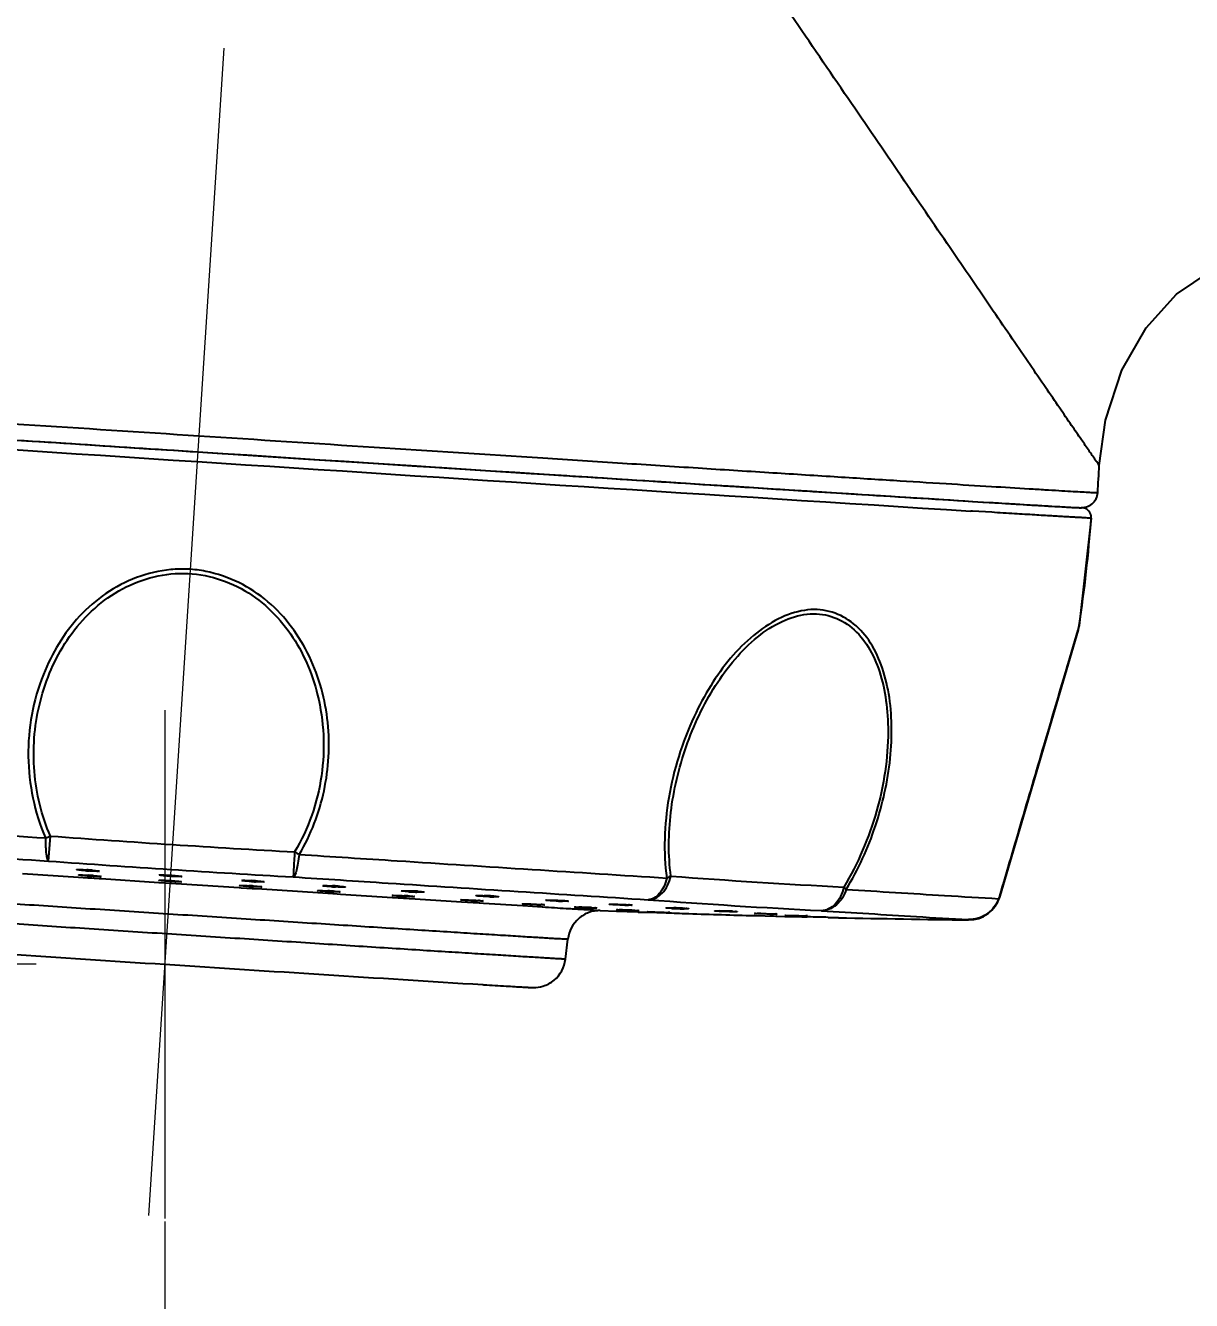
# Model space of a CAD drawing. Extents: x 0 to 1128, y 0 to 827.
# Drawn here: x 479.49 to 515.76, y 556.96 to 596.62 of the extents above; entities that cross this region are included whole.
import ezdxf

# ---------------------------------------------------------------- set-up
doc = ezdxf.new("R2010")
doc.units = 0
doc.header["$LTSCALE"] = 10
doc.header["$MEASUREMENT"] = 0
doc.header["$PDMODE"] = 3
doc.header["$PDSIZE"] = -10
doc.linetypes.add('DLK3015-CA1_시공도$0$CENTER2', pattern=[28.575, 19.05, -3.175, 3.175, -3.175])
doc.layers.get('0').update_dxf_attribs({"linetype": 'CONTINUOUS'})
doc.layers.get('DEFPOINTS').update_dxf_attribs({"linetype": 'CONTINUOUS'})
doc.layers.add('DLK3015-CA1_시공도$0$Cneter', color=1, linetype='DLK3015-CA1_시공도$0$CENTER2', lineweight=13)
doc.layers.add('DLK3015-CA1_시공도$0$DEF_LAYER_ASSEM_MEMBER', color=7, linetype='CONTINUOUS')
doc.styles.add('Daelim Dimension', font='')
doc.styles.add('DLK3015-CA1_시공도$0$Daelim Dimension', font='H2GTRE.TTF')
doc.styles.get('Daelim Dimension').set_extended_font_data('나눔고딕')
doc.dimstyles.new('DLK3015-CA1_시공도$0$DEFAULT', dxfattribs={"dimscale": 2, "dimtxt": 2, "dimasz": 2, "dimexe": 0, "dimexo": 2, "dimgap": 1, "dimtad": 1, "dimdec": 1, "dimzin": 9, "dimdsep": 46, "dimtxsty": 'DLK3015-CA1_시공도$0$Daelim Dimension', "dimcen": 0.5, "dimclrd": 252, "dimclre": 252, "dimclrt": 3, "dimadec": 1, "dimazin": 0, "dimtfac": 1, "dimtdec": 1, "dimtix": 1, "dimtmove": 0, "dimatfit": 3, "dimfxl": 1, "dimtolj": 1, "dimtzin": 1, "dimlwd": 9, "dimlwe": 9, "dimarcsym": 0})

# ---------------------------------------------------------------- blocks, each defined once
blk = doc.blocks.new('*D5')
at = {"color": 5, "lineweight": 9, "ltscale": 0.5, "transparency": 16777216}
for p, q in [((483.822, 559.413), (483.822, 435.931)), ((487.822, 435.931), (716.293, 435.931)), ((720.293, 435.129), (720.293, 435.931))]:
    blk.add_line(p, q, dxfattribs=at)
at = {"color": 5, "ltscale": 0.5, "transparency": 16777216}
for points in [[(487.822, 436.598), (487.822, 435.264), (483.822, 435.931)], [(716.293, 436.598), (716.293, 435.264), (720.293, 435.931)]]:
    blk.add_solid(points, dxfattribs=at)
at = {"layer": 'DEFPOINTS', "color": 0, "ltscale": 0.5, "transparency": 16777216}
for p in [(483.822, 563.413), (720.293, 435.931), (720.293, 431.129)]:
    blk.add_point(p, dxfattribs=at)
at = {"color": 7, "ltscale": 0.5, "transparency": 16777216, "insert": (602.058, 443.044), "char_height": 10, "attachment_point": 5, "style": 'Daelim Dimension'}
blk.add_mtext('\\A1;236', dxfattribs=at)
blk = doc.blocks.new('*D4')
at = {"color": 5, "lineweight": 9, "ltscale": 0.5, "transparency": 16777216}
for p, q in [((479.822, 567.413), (422.655, 567.413)), ((422.655, 563.413), (422.655, 342.467)), ((689.62, 338.467), (422.655, 338.467))]:
    blk.add_line(p, q, dxfattribs=at)
at = {"color": 5, "ltscale": 0.5, "transparency": 16777216}
for points in [[(421.989, 563.413), (423.322, 563.413), (422.655, 567.413)], [(421.989, 342.467), (423.322, 342.467), (422.655, 338.467)]]:
    blk.add_solid(points, dxfattribs=at)
at = {"layer": 'DEFPOINTS', "color": 0, "ltscale": 0.5, "transparency": 16777216}
for p in [(483.822, 567.413), (422.655, 338.467), (693.62, 338.467)]:
    blk.add_point(p, dxfattribs=at)
at = {"color": 7, "ltscale": 0.5, "transparency": 16777216, "insert": (415.542, 452.94), "char_height": 10, "attachment_point": 5, "rotation": 90, "style": 'Daelim Dimension'}
blk.add_mtext('\\A1;229', dxfattribs=at)
blk = doc.blocks.new('*D0')
at = {"color": 5, "lineweight": 9, "ltscale": 0.5, "transparency": 16777216}
for p, q in [((483.059, 555.606), (475.338, 436.205)), ((483.822, 555.505), (483.822, 435.931))]:
    blk.add_line(p, q, dxfattribs=at)
blk.add_arc((483.822, 567.413), 131.482, 268.04314, 268.25686, dxfattribs=at)
at = {"color": 5, "ltscale": 0.5, "transparency": 16777216}
for points in [[(479.3, 435.342), (479.366, 436.673), (475.338, 436.205)], [(479.833, 436.658), (479.813, 435.325), (483.822, 435.931)]]:
    blk.add_solid(points, dxfattribs=at)
at = {"layer": 'DEFPOINTS', "color": 0, "ltscale": 0.5, "transparency": 16777216}
for p in [(485.665, 595.911), (483.822, 575.321), (483.317, 559.598), (483.822, 559.505), (480.992, 435.961)]:
    blk.add_point(p, dxfattribs=at)
at = {"color": 7, "ltscale": 0.5, "transparency": 16777216, "insert": (463.438, 444.739), "char_height": 10, "attachment_point": 5, "rotation": 350.5654, "style": 'Daelim Dimension'}
blk.add_mtext('\\A1;3.7°', dxfattribs=at)

msp = doc.modelspace()

# ---------------------------------------------------------------- linework, layer by layer
at = {"layer": 'DLK3015-CA1_시공도$0$Cneter', "ltscale": 0.5}
for p, q in [((483.317, 559.598), (485.665, 595.911)), ((483.822, 575.321), (483.822, 559.505))]:
    msp.add_line(p, q, dxfattribs=at)
at = {"layer": 'DLK3015-CA1_시공도$0$DEF_LAYER_ASSEM_MEMBER', "color": 9, "linetype": 'Continuous'}
for p, q in [((484.849, 583.353), (488.286, 583.13)), ((488.286, 583.13), (491.65, 582.913)), ((491.65, 582.913), (492.65, 582.848)), ((492.65, 582.848), (492.839, 582.836)), ((492.839, 582.836), (495.213, 582.684)), ((495.213, 582.684), (495.235, 582.682)), ((508.94, 581.813), (509.264, 581.793)), ((508.943, 581.509), (508.891, 581.512)), ((509.541, 581.472), (508.943, 581.509)), ((509.264, 581.793), (509.584, 581.773)), ((480.201, 570.625), (480.259, 571.401)), ((481.129, 570.115), (479.393, 570.229)), ((481.426, 570.096), (481.129, 570.115)), ((481.463, 570.093), (481.426, 570.096)), ((481.78, 570.073), (481.463, 570.093)), ((481.547, 570.171), (481.545, 570.151)), ((481.834, 570.069), (481.78, 570.073)), ((483.634, 569.952), (481.834, 570.069)), ((483.985, 569.929), (483.634, 569.952)), ((484.333, 569.907), (483.985, 569.929)), ((483.989, 570.014), (483.988, 569.993)), ((486.133, 569.79), (484.333, 569.907)), ((486.19, 569.786), (486.133, 569.79)), ((486.541, 569.764), (486.19, 569.786)), ((486.432, 569.853), (486.431, 569.834)), ((486.577, 569.761), (486.541, 569.764)), ((486.839, 569.745), (486.577, 569.761)), ((488.575, 569.633), (486.839, 569.745)), ((489.041, 569.603), (488.575, 569.633)), ((488.814, 569.7), (488.814, 569.68)), ((489.076, 569.6), (489.041, 569.603)), ((489.285, 569.587), (489.076, 569.6)), ((490.903, 569.483), (489.285, 569.587)), ((491.079, 569.552), (491.079, 569.535)), ((509.779, 569.521), (509.759, 569.454)), ((509.782, 569.533), (509.779, 569.521)), ((491.417, 569.451), (490.903, 569.483)), ((491.448, 569.449), (491.417, 569.451)), ((491.606, 569.438), (491.448, 569.449)), ((493.052, 569.347), (491.606, 569.438)), ((493.594, 569.312), (493.052, 569.347)), ((493.62, 569.311), (493.594, 569.312)), ((493.729, 569.304), (493.62, 569.311)), ((494.951, 569.227), (493.729, 569.304)), ((495.557, 569.189), (494.951, 569.227)), ((495.033, 569.299), (495.033, 569.283)), ((495.583, 569.187), (495.557, 569.189)), ((495.664, 569.182), (495.583, 569.187)), ((496.625, 569.194), (496.626, 569.183)), ((497.25, 569.087), (497.232, 569.088)), ((508.817, 568.793), (508.82, 568.802))]:
    msp.add_line(p, q, dxfattribs=at)
at = {"layer": 'DLK3015-CA1_시공도$0$DEF_LAYER_ASSEM_MEMBER', "color": 7, "linetype": 'Continuous'}
for p, q in [((509.112, 581.802), (509.64, 581.77)), ((512.637, 581.292), (512.264, 577.951)), ((512.264, 577.951), (512.264, 577.95)), ((509.796, 569.533), (512.234, 577.818)), ((512.234, 577.818), (509.797, 569.532)), ((481.478, 570.343), (481.476, 570.316)), ((483.998, 570.18), (483.996, 570.152)), ((486.517, 570.015), (486.516, 569.988)), ((488.997, 569.855), (488.997, 569.828)), ((491.399, 569.698), (491.399, 569.673)), ((493.684, 569.548), (493.684, 569.527)), ((509.792, 569.52), (509.79, 569.51)), ((509.792, 569.52), (509.796, 569.533)), ((509.792, 569.515), (509.797, 569.532)), ((495.816, 569.411), (495.817, 569.391)), ((497.763, 569.284), (497.764, 569.267)), ((499.493, 569.172), (499.493, 569.158)), ((509.79, 569.51), (509.792, 569.515)), ((497.363, 569.082), (497.868, 569.063)), ((497.868, 569.063), (498.53, 569.04)), ((498.53, 569.04), (498.545, 569.039)), ((498.545, 569.039), (498.568, 569.039)), ((498.546, 569.084), (498.57, 569.082)), ((498.568, 569.039), (498.822, 569.03)), ((498.822, 569.03), (499.417, 569.01)), ((498.847, 569.046), (498.83, 569.047)), ((498.867, 569.048), (498.948, 569.046)), ((499.421, 569.013), (499.417, 569.013)), ((499.513, 569.026), (499.522, 569.025)), ((499.522, 569.025), (499.53, 569.024)), ((500.112, 568.991), (500.116, 568.991)), ((500.116, 568.991), (500.116, 568.991)), ((500.978, 569.075), (500.979, 569.065)), ((502.162, 568.928), (502.829, 568.91)), ((502.829, 568.91), (502.843, 568.91)), ((502.843, 568.91), (502.862, 568.909)), ((502.844, 568.977), (502.864, 568.974)), ((502.862, 568.909), (503.11, 568.903)), ((503.11, 568.903), (503.634, 568.89)), ((503.128, 568.933), (503.111, 568.935)), ((503.634, 568.89), (503.751, 568.887)), ((503.757, 568.896), (503.751, 568.897)), ((503.751, 568.887), (503.803, 568.886)), ((503.789, 568.895), (503.757, 568.896)), ((503.794, 568.919), (503.803, 568.918)), ((503.803, 568.918), (503.811, 568.917)), ((504.445, 568.881), (504.45, 568.881)), ((504.45, 568.881), (504.451, 568.881)), ((504.45, 568.872), (504.774, 568.864)), ((504.774, 568.864), (504.775, 568.864)), ((504.775, 568.864), (504.775, 568.864)), ((496.283, 567.573), (496.357, 568.199)), ((493.71, 566.781), (493.745, 566.779))]:
    msp.add_line(p, q, dxfattribs=at)
for points in [[(512.887, 582.931), (513.079, 584.334), (513.591, 585.894), (514.343, 587.208), (515.29, 588.255), (516.366, 588.987), (517.476, 589.376), (518.608, 589.447), (519.798, 589.18), (521.071, 588.717), (522.454, 588.214)], [(512.234, 577.818), (512.246, 577.862), (512.257, 577.91), (512.264, 577.95)]]:
    msp.add_lwpolyline(points, dxfattribs=at)
for centre, radius, start, end in [((1077.465, 9754.358), 9190.132, 266.1504638, 266.3027807), ((1189.968, 11424.857), 10864.409, 266.2787933, 266.4070086), ((388.07, 589.683), 125, 356.51527, 356.90353), ((512.337, 581.314), 0.3, 355.8862, 41.0813), ((482.018, 578.671), 8.373, 265.3535, 265.9328), ((480.832, 561.781), 8.587, 86.0274, 86.2713), ((482.035, 578.894), 8.597, 265.9245, 266.2695), ((480.863, 562.203), 8.163, 85.1291, 86.0408), ((482.265, 581.198), 11.07, 265.5653, 266.2716), ((480.715, 559.118), 11.086, 86.08, 86.2685), ((480.737, 559.417), 10.787, 85.3944, 86.0889), ((484.702, 580.996), 11.027, 266.2861, 266.4787), ((483.27, 558.942), 11.096, 86.0952, 86.2849), ((484.547, 578.645), 8.511, 266.2872, 266.5372), ((483.443, 561.635), 8.563, 86.039, 86.2847), ((487.074, 578.609), 8.638, 266.3004, 266.8868), ((486.048, 561.395), 8.634, 86.3, 86.8876), ((487.052, 578.213), 8.242, 266.884, 267.132), ((486.073, 561.78), 8.248, 86.0467, 86.2972), ((485.819, 558.674), 11.198, 86.3017, 86.8653), ((487.153, 581.005), 11.194, 266.3019, 266.8646), ((485.861, 559.329), 10.542, 86.1056, 86.3005), ((487.12, 580.399), 10.587, 266.8634, 266.977), ((489.537, 580.94), 11.283, 266.3251, 266.9851), ((488.307, 558.407), 11.304, 86.3248, 87.025), ((489.523, 580.625), 10.967, 266.9722, 267.4329), ((489.556, 578.507), 8.696, 266.3167, 267.1805), ((488.419, 560.174), 9.534, 86.1118, 86.3175), ((489.456, 579.129), 9.47, 267.4358, 267.6356), ((488.614, 561.169), 8.694, 86.3158, 87.2292), ((488.676, 562.156), 7.705, 86.0506, 86.3107), ((491.8, 580.893), 11.381, 266.3661, 266.9994), ((491.842, 581.649), 12.138, 266.989, 267.6077), ((490.669, 558.069), 11.491, 86.3684, 87.0364), ((490.877, 561.405), 8.149, 86.1132, 86.3365), ((491.948, 578.245), 8.59, 266.3378, 267.1986), ((491.106, 561.071), 8.631, 86.3383, 87.2452), ((491.949, 578.169), 8.514, 267.1619, 268.0303), ((491.212, 562.747), 6.952, 86.0505, 86.3252), ((493.453, 560.511), 9.041, 86.3877, 88.0983), ((493.637, 563.51), 6.036, 86.0457, 86.3414), ((493.908, 580.861), 11.483, 267.5592, 268.1856), ((493.167, 562.893), 6.517, 86.1086, 86.3591), ((494.217, 577.311), 7.802, 267.971, 268.5875), ((494.17, 575.462), 5.952, 268.5983, 268.8798), ((495.046, 569.966), 0.683, 260.3214, 268.9483), ((495.726, 578.733), 9.473, 268.03, 268.7168), ((495.227, 564.486), 4.796, 86.0954, 86.3885), ((496.387, 578.193), 8.82, 267.9237, 268.7396), ((495.911, 564.389), 5.013, 86.0349, 86.3604), ((496.258, 552.032), 17.163, 87.22, 88.5295), ((497.582, 586.861), 17.704, 267.2135, 268.4347), ((496.996, 566.025), 3.15, 86.0672, 86.4306), ((498.302, 575.888), 6.638, 268.5508, 269.4985), ((497.995, 565.326), 3.947, 86.0156, 86.3838), ((500.189, 582.354), 13.215, 267.4221, 268.5384), ((499.354, 556.416), 12.754, 87.4313, 88.6401), ((500.102, 578.688), 9.548, 268.4985, 269.2149), ((499.852, 566.256), 2.902, 85.9832, 86.4147), ((508.831, 569.793), 1, 269.2339, 343.6048), ((497.35, 568.082), 1, 130.579, 173.2879), ((497.736, 558.163), 10.946, 88.3297, 88.881), ((497.436, 546.947), 22.166, 87.3913, 88.4012), ((498.764, 582.479), 13.401, 268.2743, 268.7401), ((498.522, 570.163), 1.082, 267.1991, 272.4958), ((498.426, 567.356), 1.732, 86.0076, 86.5009), ((515.275, 1051.759), 483.009, 268.20144, 268.44429), ((500.843, 554.192), 14.882, 87.5695, 89.0804), ((501.45, 567.117), 1.943, 85.9285, 86.4592), ((502.17, 559.26), 9.735, 88.8873, 89.5246), ((502.884, 580.627), 11.655, 268.8238, 269.37), ((502.762, 567.852), 1.128, 85.8287, 86.5322), ((515.275, 1051.76), 483.011, 268.75426, 269.23394), ((696.661, 3872.339), 3311.772, 266.144014, 266.315219), ((495.29, 567.69), 1, 309.782, 353.2878), ((784.89, 5197.327), 4639.692, 266.279492, 266.401841)]:
    msp.add_arc(centre, radius, start, end, dxfattribs=at)
at = {"layer": 'DLK3015-CA1_시공도$0$DEF_LAYER_ASSEM_MEMBER', "color": 9, "linetype": 'Continuous'}
for centre, radius, start, end in [((1116.954, 10358.486), 9795.852, 266.1589355, 266.3001462), ((1125.716, 10414.595), 9852.411, 266.2703544, 266.4105649), ((469.881, 584.372), 42.866, 351.3846, 355.8803), ((478.452, 575.848), 4.8, 290.1992, 292.1114), ((514.897, 1046.117), 475.978, 265.82682, 266.74343), ((490.22, 575.076), 4.792, 240.4613, 242.3771), ((514.91, 1046.321), 476.96, 265.82681, 266.28512), ((514.91, 1046.32), 476.959, 266.28512, 266.74343), ((517.275, 807.54), 238.045, 265.73275, 267.02938), ((508.833, 569.802), 1, 269.2369, 343.6006), ((516.631, 807.732), 238.972, 265.73393, 267.0282), ((509.582, 569.586), 0.221, 323.3154, 329.8129), ((498.228, 587.429), 18.368, 266.9469, 267.0638)]:
    msp.add_arc(centre, radius, start, end, dxfattribs=at)
for points, start_tangent, end_tangent in [([(512.887, 582.932), (512.878, 582.943), (512.852, 582.98), (512.808, 583.043), (512.747, 583.13), (512.669, 583.243), (512.574, 583.381), (512.333, 583.73), (512.027, 584.176), (511.657, 584.716), (511.225, 585.346), (510.735, 586.061), (510.19, 586.858), (509.591, 587.733), (508.248, 589.698), (506.732, 591.916), (505.075, 594.342), (503.307, 596.932), (501.459, 599.64), (499.567, 602.412), (497.667, 605.198), (493.922, 610.691), (490.224, 616.116)], (-0.354593, -0.935021), (-0.563144, 0.826359)), ([(456.958, 585.713), (456.967, 585.712), (456.992, 585.709), (457.034, 585.705), (457.092, 585.7), (457.168, 585.694), (457.26, 585.687), (457.494, 585.669), (457.794, 585.648), (458.16, 585.622), (458.589, 585.591), (459.083, 585.557), (460.254, 585.477), (461.662, 585.382), (463.294, 585.272), (465.134, 585.149), (467.164, 585.014), (469.365, 584.869), (471.716, 584.714), (474.193, 584.551), (479.432, 584.208), (484.882, 583.853)], (-0.067458, -0.997722), (0.997899, -0.064791)), ([(474.49, 584.029), (476.994, 583.865), (484.849, 583.353)], (0.997854, -0.065472), (0.997899, -0.064791)), ([(484.882, 583.853), (490.332, 583.5), (495.574, 583.163), (498.053, 583.004), (500.406, 582.853), (502.609, 582.713), (504.642, 582.584), (506.485, 582.468), (508.12, 582.365), (509.531, 582.278), (510.705, 582.206), (511.199, 582.176), (511.63, 582.15), (511.997, 582.128), (512.298, 582.111), (512.534, 582.098), (512.626, 582.093), (512.702, 582.089), (512.762, 582.087), (512.804, 582.085), (512.83, 582.084), (512.839, 582.085)], (0.997899, -0.064791), (0.34202, 0.939693)), ([(495.235, 582.682), (496.693, 582.589), (500.809, 582.325)], (0.997943, -0.06411), (0.997975, -0.0636)), ([(500.809, 582.325), (501.587, 582.276), (503.792, 582.136)], (0.997975, -0.0636), (0.998001, -0.063203)), ([(503.792, 582.136), (505.268, 582.043), (508.94, 581.813)], (0.998001, -0.063203), (0.998091, -0.061757)), ([(512.637, 581.292), (512.633, 581.292), (512.624, 581.292), (512.608, 581.292), (512.587, 581.293), (512.559, 581.294), (512.525, 581.295), (512.438, 581.3), (512.327, 581.306), (512.192, 581.313), (512.033, 581.322), (511.85, 581.332), (511.411, 581.358), (510.879, 581.39), (510.255, 581.428), (509.541, 581.472)], (-0.34202, -0.939693), (-0.998104, 0.061551)), ([(509.584, 581.773), (510.689, 581.706), (511.52, 581.656), (512.07, 581.625), (512.333, 581.613)], (0.998116, -0.061355), (0.999699, -0.024538)), ([(480.259, 571.401), (479.762, 573.412), (479.916, 575.474), (480.713, 577.387), (481.356, 578.21), (482.159, 578.886), (483.104, 579.355), (484.143, 579.566), (485.2, 579.477), (486.189, 579.098), (487.045, 578.482), (487.731, 577.688), (488.571, 575.789)], (-0.394666, 0.918824), (0.23945, -0.970909)), ([(487.998, 570.83), (488.468, 571.79), (488.772, 572.812), (488.888, 574.933), (488.317, 576.983), (487.763, 577.901), (487.028, 578.69), (486.12, 579.284), (485.09, 579.636), (484.548, 579.703), (484.002, 579.69), (482.942, 579.444), (481.983, 578.942), (481.167, 578.238), (480.519, 577.384), (480.041, 576.428)], (0.518871, 0.854853), (-0.370322, -0.928904)), ([(499.562, 570.155), (499.561, 572.134), (500.038, 574.176), (500.951, 576.082), (501.559, 576.908), (502.256, 577.592), (503.019, 578.074), (503.803, 578.303), (504.185, 578.307), (504.548, 578.235), (505.192, 577.88), (505.698, 577.287), (506.051, 576.516), (506.253, 575.623), (506.318, 574.655)], (-0.132918, 0.991127), (-0.000074, -1)), ([(505.016, 569.743), (505.524, 570.701), (505.924, 571.717), (506.383, 573.816), (506.428, 574.848), (506.338, 575.831), (506.103, 576.728), (505.715, 577.494), (505.169, 578.062), (504.49, 578.39), (504.112, 578.446), (503.717, 578.423), (502.911, 578.159), (502.131, 577.644), (501.419, 576.932), (500.8, 576.076), (500.287, 575.121)], (0.522036, 0.852923), (-0.422741, -0.906251)), ([(512.264, 577.95), (512.255, 577.923), (512.229, 577.833)], (0.131115, 0.991367), (-0.282392, -0.959299)), ([(512.229, 577.833), (511.845, 576.537), (511.207, 574.379), (510.483, 571.922), (509.782, 569.533)], (-0.282392, -0.959299), (-0.282751, -0.959193)), ([(480.041, 576.428), (479.68, 575.177), (479.572, 573.881), (479.715, 572.586), (480.11, 571.342)], (-0.370322, -0.928904), (0.40816, -0.91291)), ([(488.571, 575.789), (488.691, 573.28), (487.857, 570.907)], (0.23945, -0.970909), (-0.510015, -0.860166)), ([(500.287, 575.121), (499.804, 573.878), (499.497, 572.594), (499.371, 571.318), (499.434, 570.096)], (-0.422741, -0.906251), (0.147438, -0.989071)), ([(506.318, 574.655), (505.959, 572.177), (504.938, 569.815)], (-0.000074, -1), (-0.516841, -0.856082)), ([(468.679, 572.093), (471.301, 571.92), (480.11, 571.342)], (0.997819, -0.066015), (0.997882, -0.065048)), ([(469.168, 571.349), (471.699, 571.182), (480.201, 570.625)], (0.997818, -0.066019), (0.997882, -0.065048)), ([(480.11, 571.343), (480.112, 571.066), (480.129, 570.842), (480.16, 570.69), (480.179, 570.646), (480.201, 570.625)], (-0.019247, -0.999815), (0.926812, -0.375526)), ([(487.857, 570.907), (487.827, 570.364), (487.819, 570.199), (487.815, 570.131)], (-0.056286, -0.998415), (-0.01066, -0.999943)), ([(487.998, 570.83), (487.96, 570.557), (487.915, 570.336), (487.865, 570.189), (487.84, 570.149), (487.815, 570.131)], (-0.109912, -0.993941), (-0.967106, -0.254374)), ([(487.998, 570.83), (491.05, 570.633), (499.434, 570.096)], (0.997915, -0.064535), (0.997977, -0.063568)), ([(487.815, 570.131), (490.762, 569.94), (498.854, 569.422)], (0.997915, -0.064535), (0.997978, -0.063565)), ([(498.854, 569.422), (499.082, 569.475), (499.29, 569.627), (499.456, 569.862), (499.562, 570.155)], (0.999981, 0.006086), (0.226394, 0.974036)), ([(499.435, 570.096), (499.339, 569.826), (499.202, 569.611), (499.035, 569.472), (498.854, 569.422)], (-0.237877, -0.971295), (-0.999783, -0.02083)), ([(499.562, 570.155), (499.532, 570.14), (499.435, 570.096)], (-0.882875, -0.469609), (-0.925269, -0.379311)), ([(471.506, 569.813), (471.51, 569.812), (471.521, 569.811), (471.54, 569.809), (471.566, 569.807), (471.599, 569.804), (471.64, 569.801), (471.744, 569.793), (471.878, 569.784), (472.041, 569.772), (472.232, 569.759), (472.451, 569.743), (472.698, 569.726), (472.972, 569.708), (473.598, 569.665), (474.324, 569.617), (475.143, 569.562), (476.045, 569.502), (477.024, 569.437), (478.07, 569.368), (479.171, 569.296), (481.501, 569.143), (483.924, 568.986)], (-0.01287, -0.999917), (0.997899, -0.064791)), ([(504.938, 569.815), (504.836, 569.522), (504.673, 569.287), (504.468, 569.134), (504.242, 569.081)], (-0.215078, -0.976597), (-0.99998, -0.006392)), ([(505.016, 569.743), (504.71, 569.263), (504.486, 569.127), (504.242, 569.081)], (-0.297214, -0.954811), (-0.999999, 0.001476)), ([(505.016, 569.743), (504.999, 569.76), (504.938, 569.815)], (-0.707486, 0.706728), (-0.75308, 0.657929)), ([(505.016, 569.743), (508.078, 569.553), (509.759, 569.454)], (0.998044, -0.062515), (0.998543, -0.053958)), ([(509.792, 569.52), (509.773, 569.475)], (-0.282482, -0.959273), (-0.502186, -0.86476)), ([(483.883, 568.357), (481.466, 568.514), (479.143, 568.667), (478.044, 568.739), (477.002, 568.807), (476.026, 568.872), (475.125, 568.932), (474.309, 568.986), (473.585, 569.035), (472.96, 569.077), (472.687, 569.096), (472.441, 569.113), (472.222, 569.128), (472.031, 569.141), (471.869, 569.153), (471.736, 569.163), (471.632, 569.17), (471.591, 569.174), (471.558, 569.176), (471.532, 569.178), (471.513, 569.18), (471.502, 569.181), (471.498, 569.182)], (-0.997899, 0.064791), (0.01287, 0.999917)), ([(496.598, 569.125), (496.397, 569.137), (495.664, 569.182)], (-0.99819, 0.060136), (-0.998087, 0.06182)), ([(497.232, 569.088), (497.119, 569.095), (496.598, 569.125)], (-0.998547, 0.05388), (-0.99819, 0.060136)), ([(509.759, 569.454), (509.391, 568.978), (508.82, 568.802)], (-0.345413, -0.938451), (-0.999923, 0.012403)), ([(483.924, 568.986), (486.349, 568.829), (488.681, 568.678), (489.784, 568.608), (490.83, 568.541), (491.81, 568.478), (492.714, 568.421), (493.533, 568.369), (494.26, 568.324), (494.888, 568.285), (495.162, 568.268), (495.41, 568.253), (495.629, 568.239), (495.821, 568.228), (495.984, 568.218), (496.118, 568.211), (496.222, 568.205), (496.263, 568.203), (496.297, 568.201), (496.323, 568.2), (496.342, 568.199), (496.353, 568.199), (496.357, 568.199)], (0.997899, -0.064791), (0.1172, 0.993108)), ([(497.363, 569.082), (497.349, 569.082), (497.288, 569.085)], (-0.999313, 0.03707), (-0.998691, 0.051142)), ([(504.242, 569.081), (507.197, 568.898), (508.82, 568.802)], (0.998044, -0.062515), (0.998545, -0.053933)), ([(496.283, 567.573), (496.279, 567.573), (496.268, 567.573), (496.249, 567.574), (496.223, 567.575), (496.19, 567.576), (496.149, 567.579), (496.044, 567.584), (495.911, 567.592), (495.749, 567.602), (495.558, 567.613), (495.338, 567.626), (495.092, 567.641), (494.818, 567.658), (494.192, 567.697), (493.467, 567.743), (492.65, 567.794), (491.748, 567.851), (490.771, 567.913), (489.727, 567.98), (488.627, 568.051), (486.302, 568.201), (483.883, 568.357)], (-0.1172, -0.993108), (-0.997899, 0.064791))]:
    msp.add_spline(points, degree=3, dxfattribs=dict(at, start_tangent=start_tangent, end_tangent=end_tangent))
at = {"layer": 'DLK3015-CA1_시공도$0$DEF_LAYER_ASSEM_MEMBER', "color": 7, "linetype": 'Continuous'}
for points, start_tangent, end_tangent in [([(512.67, 581.74), (512.839, 582.085)], (0.750109, 0.661314), (0.060782, 0.998151)), ([(509.64, 581.77), (511.404, 581.663), (512.25, 581.617)], (0.998121, -0.061281), (0.999154, -0.041126)), ([(512.25, 581.617), (512.287, 581.616), (512.67, 581.74)], (0.999154, -0.041126), (0.750109, 0.661314)), ([(512.564, 581.511), (512.414, 581.604), (512.35, 581.615)], (-0.657155, 0.753755), (-0.994104, 0.108427)), ([(481.084, 570.357), (481.089, 570.359), (481.106, 570.361), (481.133, 570.361), (481.171, 570.36), (481.217, 570.359), (481.27, 570.357), (481.39, 570.35)], (-0.101901, 0.994795), (0.997886, -0.064983)), ([(481.34, 570.326), (481.237, 570.335), (481.155, 570.344), (481.125, 570.348), (481.102, 570.351), (481.088, 570.355), (481.084, 570.357)], (-0.996704, 0.081124), (-0.101901, 0.994795)), ([(481.782, 570.308), (481.776, 570.306), (481.758, 570.305), (481.731, 570.304), (481.693, 570.305), (481.648, 570.306), (481.595, 570.309), (481.476, 570.316)], (-0.247883, -0.96879), (-0.997887, 0.064969)), ([(481.556, 570.337), (481.648, 570.329), (481.721, 570.321), (481.748, 570.317), (481.767, 570.313), (481.778, 570.31), (481.782, 570.308)], (0.996367, -0.085163), (-0.247883, -0.96879)), ([(481.142, 570.19), (481.147, 570.192), (481.163, 570.193), (481.189, 570.193), (481.225, 570.192), (481.269, 570.19), (481.32, 570.188), (481.437, 570.181)], (-0.10568, 0.9944), (0.997882, -0.065051)), ([(481.409, 570.161), (481.302, 570.17), (481.256, 570.174), (481.217, 570.179), (481.185, 570.182), (481.161, 570.186), (481.147, 570.188), (481.142, 570.19)], (-0.997003, 0.077369), (-0.10568, 0.9944)), ([(481.84, 570.142), (481.834, 570.14), (481.818, 570.139), (481.791, 570.139), (481.755, 570.14), (481.711, 570.142), (481.66, 570.145), (481.545, 570.152)], (-0.249666, -0.968332), (-0.997883, 0.065041)), ([(481.604, 570.168), (481.7, 570.16), (481.741, 570.156), (481.776, 570.152), (481.803, 570.149), (481.824, 570.146), (481.836, 570.143), (481.84, 570.142)], (0.996758, -0.080454), (-0.249666, -0.968332)), ([(483.639, 570.026), (483.646, 570.028), (483.665, 570.029), (483.698, 570.029), (483.741, 570.027), (483.794, 570.025), (483.855, 570.022), (483.989, 570.015)], (-0.104218, 0.994554), (0.9979, -0.064781)), ([(483.988, 569.993), (483.855, 570.002), (483.794, 570.007), (483.742, 570.012), (483.698, 570.016), (483.666, 570.02), (483.646, 570.024), (483.639, 570.026)], (-0.997898, 0.064807), (-0.104218, 0.994554)), ([(483.647, 570.189), (483.654, 570.191), (483.674, 570.192), (483.706, 570.193), (483.749, 570.192), (483.802, 570.19), (483.863, 570.188), (483.997, 570.18)], (-0.106764, 0.994284), (0.997901, -0.064765)), ([(483.996, 570.152), (483.863, 570.161), (483.803, 570.167), (483.75, 570.172), (483.707, 570.177), (483.674, 570.181), (483.654, 570.185), (483.647, 570.189)], (-0.997897, 0.064824), (-0.106764, 0.994284)), ([(484.338, 569.981), (484.331, 569.979), (484.314, 569.978), (484.285, 569.978), (484.247, 569.979), (484.2, 569.981), (484.146, 569.983), (484.025, 569.99)], (-0.226756, -0.973952), (-0.998112, 0.061422)), ([(484.026, 570.012), (484.148, 570.003), (484.202, 569.998), (484.249, 569.994), (484.287, 569.99), (484.315, 569.986), (484.332, 569.983), (484.338, 569.981)], (0.997677, -0.068117), (-0.226756, -0.973952)), ([(484.346, 570.143), (484.34, 570.141), (484.322, 570.14), (484.293, 570.139), (484.255, 570.14), (484.208, 570.141), (484.154, 570.143), (484.033, 570.149)], (-0.229672, -0.973268), (-0.998174, 0.060404)), ([(484.034, 570.178), (484.157, 570.168), (484.211, 570.163), (484.258, 570.159), (484.296, 570.154), (484.324, 570.15), (484.341, 570.146), (484.346, 570.143)], (0.997609, -0.069111), (-0.229672, -0.973268)), ([(486.211, 570.021), (486.217, 570.023), (486.233, 570.024), (486.261, 570.025), (486.298, 570.025), (486.344, 570.024), (486.397, 570.022), (486.517, 570.016)], (-0.120436, 0.992721), (0.998523, -0.054323)), ([(486.516, 569.988), (486.397, 569.997), (486.344, 570.002), (486.299, 570.006), (486.262, 570.01), (486.234, 570.014), (486.217, 570.018), (486.211, 570.021)], (-0.99791, 0.064613), (-0.120436, 0.992721)), ([(486.91, 569.979), (486.905, 569.977), (486.89, 569.975), (486.866, 569.975), (486.833, 569.975), (486.793, 569.975), (486.747, 569.977), (486.64, 569.981)], (-0.236176, -0.97171), (-0.998749, 0.050008)), ([(486.641, 570.009), (486.749, 570.001), (486.836, 569.992), (486.868, 569.988), (486.892, 569.985), (486.906, 569.981), (486.91, 569.979)], (0.997617, -0.068992), (-0.236176, -0.97171)), ([(486.137, 569.863), (486.142, 569.864), (486.158, 569.865), (486.184, 569.865), (486.22, 569.865), (486.264, 569.863), (486.315, 569.861), (486.431, 569.856)], (-0.119963, 0.992778), (0.998503, -0.054704)), ([(486.431, 569.834), (486.315, 569.842), (486.265, 569.847), (486.221, 569.85), (486.185, 569.854), (486.159, 569.857), (486.142, 569.86), (486.137, 569.863)], (-0.997915, 0.064542), (-0.119963, 0.992778)), ([(486.836, 569.821), (486.83, 569.819), (486.815, 569.818), (486.791, 569.818), (486.758, 569.819), (486.717, 569.82), (486.67, 569.821), (486.562, 569.827)], (-0.241907, -0.9703), (-0.998609, 0.052728)), ([(486.577, 569.847), (486.681, 569.839), (486.726, 569.835), (486.764, 569.832), (486.795, 569.828), (486.818, 569.825), (486.831, 569.823), (486.836, 569.821)], (0.997689, -0.067949), (-0.241907, -0.9703)), ([(488.573, 569.704), (488.579, 569.705), (488.597, 569.706), (488.626, 569.706), (488.665, 569.706), (488.713, 569.704), (488.769, 569.702), (488.893, 569.697)], (-0.095275, 0.995451), (0.998645, -0.052043)), ([(488.814, 569.68), (488.717, 569.687), (488.676, 569.691), (488.64, 569.694), (488.611, 569.697), (488.591, 569.699), (488.578, 569.702), (488.573, 569.704)], (-0.997933, 0.064264), (-0.095275, 0.995451)), ([(488.735, 569.856), (488.74, 569.858), (488.757, 569.859), (488.783, 569.86), (488.82, 569.86), (488.864, 569.859), (488.916, 569.858), (489.034, 569.853)], (-0.103612, 0.994618), (0.998827, -0.048425)), ([(488.997, 569.828), (488.892, 569.836), (488.847, 569.839), (488.809, 569.843), (488.777, 569.847), (488.754, 569.85), (488.74, 569.853), (488.735, 569.856)], (-0.997924, 0.064396), (-0.103612, 0.994618)), ([(489.065, 569.686), (489.15, 569.68), (489.217, 569.674), (489.241, 569.671), (489.258, 569.669), (489.269, 569.667), (489.272, 569.665)], (0.997695, -0.067859), (-0.240861, -0.97056)), ([(489.272, 569.665), (489.268, 569.664), (489.257, 569.663), (489.239, 569.663), (489.215, 569.663), (489.149, 569.664), (489.065, 569.667)], (-0.240861, -0.97056), (-0.99915, 0.041217)), ([(489.434, 569.818), (489.428, 569.815), (489.411, 569.814), (489.383, 569.813), (489.345, 569.813), (489.3, 569.814), (489.247, 569.816), (489.128, 569.821)], (-0.248196, -0.96871), (-0.998785, 0.049277)), ([(489.207, 569.843), (489.3, 569.836), (489.373, 569.829), (489.399, 569.826), (489.419, 569.823), (489.43, 569.82), (489.434, 569.818)], (0.997621, -0.068941), (-0.248196, -0.96871)), ([(490.888, 569.553), (490.896, 569.555), (490.917, 569.556), (490.952, 569.556), (491, 569.555), (491.057, 569.553), (491.122, 569.551), (491.263, 569.544)], (-0.130477, 0.991451), (0.998658, -0.051793)), ([(491.079, 569.535), (491.001, 569.54), (490.94, 569.546), (490.918, 569.548), (490.902, 569.55), (490.892, 569.552), (490.888, 569.553)], (-0.997953, 0.063957), (-0.130477, 0.991451)), ([(491.179, 569.697), (491.185, 569.699), (491.204, 569.7), (491.236, 569.701), (491.278, 569.701), (491.33, 569.7), (491.389, 569.698), (491.521, 569.693)], (-0.104829, 0.99449), (0.998829, -0.048389)), ([(491.399, 569.673), (491.31, 569.68), (491.239, 569.686), (491.213, 569.689), (491.194, 569.692), (491.183, 569.694), (491.179, 569.697)], (-0.997939, 0.064165), (-0.104829, 0.99449)), ([(491.588, 569.518), (491.583, 569.517), (491.569, 569.516), (491.547, 569.516), (491.517, 569.516), (491.48, 569.517), (491.436, 569.518), (491.335, 569.522)], (-0.224326, -0.974514), (-0.999132, 0.041651)), ([(491.429, 569.534), (491.495, 569.53), (491.546, 569.525), (491.564, 569.523), (491.577, 569.521), (491.585, 569.52), (491.588, 569.518)], (0.997695, -0.067859), (-0.224326, -0.974514)), ([(491.878, 569.662), (491.874, 569.66), (491.862, 569.659), (491.842, 569.658), (491.816, 569.658), (491.746, 569.658), (491.657, 569.661)], (-0.225558, -0.97423), (-0.999416, 0.034167)), ([(491.691, 569.683), (491.769, 569.677), (491.828, 569.671), (491.85, 569.669), (491.866, 569.666), (491.875, 569.664), (491.878, 569.662)], (0.997619, -0.068964), (-0.225558, -0.97423)), ([(493.504, 569.546), (493.508, 569.548), (493.521, 569.549), (493.543, 569.55), (493.572, 569.55), (493.652, 569.549), (493.753, 569.547)], (-0.126547, 0.991961), (0.999434, -0.033633)), ([(493.684, 569.527), (493.61, 569.532), (493.553, 569.537), (493.532, 569.54), (493.516, 569.542), (493.507, 569.544), (493.504, 569.546)], (-0.997956, 0.06391), (-0.126547, 0.991961)), ([(493.941, 569.514), (493.875, 569.517), (493.684, 569.527)], (-0.999383, 0.035136), (-0.99796, 0.063835)), ([(494.054, 569.532), (494.117, 569.527), (494.164, 569.522), (494.181, 569.52), (494.194, 569.518), (494.201, 569.516), (494.203, 569.515)], (0.997611, -0.069076), (-0.232361, -0.972629)), ([(493.025, 569.415), (493.03, 569.416), (493.046, 569.417), (493.072, 569.417), (493.108, 569.417), (493.151, 569.416), (493.201, 569.415), (493.317, 569.411)], (-0.104737, 0.9945), (0.999157, -0.041056)), ([(493.169, 569.401), (493.109, 569.406), (493.063, 569.409), (493.047, 569.411), (493.035, 569.413), (493.028, 569.414), (493.025, 569.415)], (-0.997976, 0.063596), (-0.104737, 0.9945)), ([(493.419, 569.389), (493.353, 569.391), (493.169, 569.401)], (-0.999112, 0.04214), (-0.997978, 0.063558)), ([(493.317, 569.411), (493.386, 569.408), (493.581, 569.397)], (0.999157, -0.041056), (0.997977, -0.063571)), ([(493.725, 569.383), (493.721, 569.382), (493.712, 569.382), (493.697, 569.381), (493.676, 569.381), (493.618, 569.382), (493.544, 569.384)], (-0.260315, -0.965524), (-0.999506, 0.031428)), ([(493.609, 569.395), (493.658, 569.392), (493.695, 569.388), (493.717, 569.386), (493.725, 569.383)], (0.997687, -0.067973), (-0.260315, -0.965524)), ([(494.203, 569.515), (494.2, 569.513), (494.193, 569.512), (494.18, 569.511), (494.163, 569.511), (494.116, 569.51), (494.054, 569.511)], (-0.232361, -0.972629), (-0.99981, 0.019468)), ([(494.931, 569.293), (494.935, 569.294), (494.946, 569.294), (494.964, 569.295), (494.989, 569.295), (495.02, 569.294), (495.056, 569.293), (495.143, 569.291)], (-0.091479, 0.995807), (0.999487, -0.032027)), ([(495.4, 569.266), (495.304, 569.27), (495.034, 569.283)], (-0.999439, 0.033486), (-0.998007, 0.063099)), ([(495.143, 569.291), (495.243, 569.287), (495.529, 569.273)], (0.999487, -0.032027), (0.998006, -0.063113)), ([(495.631, 569.264), (495.629, 569.263), (495.623, 569.262), (495.613, 569.262), (495.6, 569.262), (495.563, 569.262), (495.514, 569.263)], (-0.23678, -0.971563), (-0.999759, 0.02196)), ([(495.553, 569.272), (495.587, 569.269), (495.611, 569.267), (495.626, 569.265), (495.631, 569.264)], (0.997667, -0.068262), (-0.23678, -0.971563)), ([(495.673, 569.406), (495.679, 569.407), (495.694, 569.409), (495.72, 569.409), (495.756, 569.41), (495.799, 569.409), (495.85, 569.409), (495.965, 569.405)], (-0.105362, 0.994434), (0.99941, -0.034334)), ([(495.817, 569.391), (495.757, 569.395), (495.712, 569.399), (495.695, 569.401), (495.683, 569.403), (495.676, 569.404), (495.673, 569.406)], (-0.997974, 0.063617), (-0.105362, 0.994434)), ([(496.068, 569.379), (496.002, 569.381), (495.817, 569.391)], (-0.999365, 0.035644), (-0.997979, 0.063537)), ([(495.965, 569.405), (496.035, 569.403), (496.229, 569.393)], (0.99941, -0.034334), (0.997978, -0.063553)), ([(496.373, 569.378), (496.37, 569.376), (496.36, 569.375), (496.345, 569.374), (496.324, 569.374), (496.267, 569.374), (496.193, 569.375)], (-0.254828, -0.966986), (-0.999765, 0.02169)), ([(496.258, 569.391), (496.307, 569.387), (496.344, 569.384), (496.366, 569.38), (496.373, 569.378)], (0.997595, -0.069305), (-0.254828, -0.966986)), ([(496.559, 569.189), (496.562, 569.19), (496.569, 569.19), (496.58, 569.19), (496.596, 569.19), (496.64, 569.19), (496.698, 569.189)], (-0.105295, 0.994441), (0.999699, -0.024542)), ([(496.626, 569.183), (496.598, 569.185), (496.577, 569.186), (496.564, 569.188), (496.559, 569.189)], (-0.998044, 0.062517), (-0.105295, 0.994441)), ([(496.722, 569.178), (496.695, 569.179), (496.626, 569.183)], (-0.998782, 0.049343), (-0.998047, 0.062467)), ([(497.09, 569.174), (497.119, 569.173), (497.193, 569.169)], (0.99881, -0.048776), (0.998046, -0.062484)), ([(497.193, 569.161), (497.172, 569.162), (497.099, 569.163)], (-0.999911, 0.013377), (-0.999647, 0.026558)), ([(497.259, 569.162), (497.255, 569.162), (497.242, 569.161), (497.221, 569.161), (497.193, 569.161)], (-0.247825, -0.968805), (-0.999911, 0.013377)), ([(497.212, 569.167), (497.228, 569.166), (497.256, 569.163)], (0.997626, -0.068864), (0.987274, -0.159027)), ([(497.256, 569.163), (497.258, 569.163), (497.259, 569.162)], (0.987274, -0.159027), (-0.247825, -0.968805)), ([(497.654, 569.278), (497.657, 569.28), (497.668, 569.281), (497.685, 569.281), (497.708, 569.282), (497.773, 569.282), (497.856, 569.28)], (-0.090555, 0.995891), (0.999755, -0.022116)), ([(497.764, 569.267), (497.718, 569.27), (497.683, 569.273), (497.661, 569.276), (497.654, 569.278)], (-0.997997, 0.063267), (-0.090555, 0.995891)), ([(498.134, 569.252), (498.038, 569.254), (497.764, 569.267)], (-0.999712, 0.023999), (-0.998002, 0.063178)), ([(497.856, 569.28), (497.956, 569.278), (498.244, 569.265)], (0.999755, -0.022116), (0.998001, -0.063196)), ([(498.354, 569.253), (498.346, 569.252), (498.324, 569.25), (498.29, 569.25), (498.244, 569.25)], (-0.239801, -0.970822), (-0.999967, 0.008129)), ([(498.269, 569.263), (498.305, 569.26), (498.332, 569.258), (498.348, 569.255), (498.354, 569.253)], (0.997568, -0.069701), (-0.239801, -0.970822)), ([(499.413, 569.166), (499.418, 569.167), (499.43, 569.168), (499.452, 569.169), (499.48, 569.169), (499.516, 569.169), (499.558, 569.169), (499.657, 569.167)], (-0.109492, 0.993988), (0.999713, -0.023966)), ([(499.494, 569.158), (499.46, 569.16), (499.434, 569.162), (499.419, 569.164), (499.413, 569.166)], (-0.998025, 0.062822), (-0.109492, 0.993988)), ([(499.595, 569.152), (499.567, 569.154), (499.494, 569.158)], (-0.998938, 0.04607), (-0.998031, 0.062721)), ([(499.926, 569.157), (499.956, 569.156), (500.033, 569.152)], (0.99897, -0.045377), (0.99803, -0.062741)), ([(500.113, 569.143), (500.111, 569.143), (500.104, 569.142), (500.092, 569.141), (500.075, 569.141), (500.031, 569.14), (499.971, 569.141)], (-0.24057, -0.970632), (-0.999911, 0.013335)), ([(500.055, 569.15), (500.072, 569.149), (500.106, 569.146)], (0.997522, -0.07036), (0.988474, -0.151389)), ([(500.106, 569.146), (500.112, 569.144), (500.113, 569.143)], (0.988474, -0.151389), (-0.24057, -0.970632)), ([(497.365, 569.082), (497.01, 569.023), (496.699, 568.842)], (-0.999598, 0.02835), (-0.759123, -0.650948)), ([(497.87, 569.107), (497.875, 569.107), (497.89, 569.107), (497.915, 569.107), (497.949, 569.107)], (-0.11512, 0.993352), (0.999819, -0.019035)), ([(497.908, 569.103), (497.892, 569.104), (497.88, 569.105), (497.872, 569.106), (497.87, 569.107)], (-0.998104, 0.061545), (-0.11512, 0.993352)), ([(498.361, 569.085), (498.265, 569.088), (497.988, 569.099)], (-0.999567, 0.029415), (-0.998889, 0.047118)), ([(498.445, 569.09), (498.471, 569.089), (498.532, 569.085)], (0.998914, -0.046581), (0.998107, -0.061503)), ([(498.83, 569.047), (498.832, 569.048), (498.839, 569.048), (498.851, 569.048), (498.867, 569.048)], (-0.289714, 0.957113), (0.999869, -0.016165)), ([(498.948, 569.046), (499.066, 569.042), (499.444, 569.029)], (0.999669, -0.025712), (0.999065, -0.043227)), ([(499.416, 569.013), (499.419, 569.013), (499.427, 569.013), (499.441, 569.013), (499.459, 569.012), (499.483, 569.012), (499.51, 569.011), (499.578, 569.009)], (-0.094299, 0.995544), (0.999554, -0.029856)), ([(499.444, 569.029), (499.466, 569.028), (499.513, 569.026)], (0.999065, -0.043227), (0.99822, -0.059639)), ([(499.53, 569.024), (499.526, 569.024), (499.516, 569.024), (499.5, 569.024), (499.478, 569.024)], (-0.172008, -0.985096), (-0.999812, 0.019373)), ([(499.578, 569.009), (499.91, 568.998), (500.112, 568.991)], (0.999554, -0.029856), (0.998528, -0.054242)), ([(500.925, 569.07), (500.927, 569.071), (500.935, 569.072), (500.948, 569.072), (500.966, 569.073), (501.016, 569.073), (501.082, 569.072)], (-0.10118, 0.994868), (0.999886, -0.015086)), ([(500.979, 569.065), (500.956, 569.066), (500.939, 569.068), (500.928, 569.069), (500.925, 569.07)], (-0.998063, 0.062218), (-0.10118, 0.994868)), ([(501.069, 569.06), (501.043, 569.061), (500.979, 569.065)], (-0.999019, 0.044294), (-0.99807, 0.0621)), ([(501.446, 569.049), (501.353, 569.051), (501.069, 569.06)], (-0.999853, 0.017159), (-0.999019, 0.044294)), ([(501.547, 569.048), (501.525, 569.048), (501.446, 569.049)], (-0.999996, 0.002857), (-0.999853, 0.017159)), ([(501.474, 569.06), (501.502, 569.059), (501.57, 569.056)], (0.999048, -0.043621), (0.998068, -0.062123)), ([(501.625, 569.05), (501.619, 569.049), (501.604, 569.048), (501.58, 569.048), (501.547, 569.048)], (-0.241342, -0.97044), (-0.999996, 0.002857)), ([(501.588, 569.054), (501.602, 569.053), (501.624, 569.051)], (0.997441, -0.071488), (0.961201, -0.275849)), ([(501.624, 569.051), (501.624, 569.05), (501.625, 569.05)], (0.961201, -0.275849), (-0.241342, -0.97044)), ([(502.164, 568.993), (502.169, 568.994), (502.186, 568.994), (502.214, 568.994), (502.251, 568.994)], (-0.133673, 0.991025), (0.99997, -0.007765)), ([(502.197, 568.989), (502.183, 568.99), (502.172, 568.991), (502.166, 568.992), (502.164, 568.993)], (-0.998118, 0.061315), (-0.133673, 0.991025)), ([(502.645, 568.975), (502.549, 568.977), (502.274, 568.986)], (-0.999805, 0.019756), (-0.999125, 0.041822)), ([(502.359, 568.993), (502.458, 568.991), (502.748, 568.982)], (0.999832, -0.018343), (0.999152, -0.04118)), ([(502.748, 568.982), (502.773, 568.981), (502.831, 568.978)], (0.999152, -0.04118), (0.998126, -0.061198)), ([(502.864, 568.974), (502.862, 568.974), (502.856, 568.973), (502.848, 568.973), (502.836, 568.973), (502.802, 568.973), (502.756, 568.973)], (-0.165623, -0.986189), (-0.999944, 0.010621)), ([(503.111, 568.935), (503.113, 568.935), (503.12, 568.935), (503.132, 568.935), (503.148, 568.935)], (-0.250083, 0.968224), (0.999999, -0.001615)), ([(503.148, 568.935), (503.164, 568.935), (503.229, 568.935)], (0.999999, -0.001615), (0.999897, -0.014333)), ([(503.229, 568.935), (503.348, 568.933), (503.726, 568.922)], (0.999897, -0.014333), (0.999289, -0.037715)), ([(503.726, 568.922), (503.747, 568.921), (503.794, 568.919)], (0.999289, -0.037715), (0.998223, -0.059595)), ([(503.751, 568.897), (503.755, 568.897), (503.766, 568.897), (503.785, 568.897), (503.81, 568.897)], (-0.169998, 0.985444), (0.999906, -0.013737)), ([(503.811, 568.917), (503.808, 568.917), (503.798, 568.917), (503.781, 568.917), (503.759, 568.917)], (-0.193583, -0.981084), (-0.999983, 0.005767)), ([(503.81, 568.897), (504.171, 568.889), (504.445, 568.881)], (0.999906, -0.013737), (0.998433, -0.055961)), ([(493.745, 566.779), (494.436, 566.736), (494.704, 566.72), (494.919, 566.707), (495.081, 566.698), (495.192, 566.692), (495.29, 566.69), (495.58, 566.733), (495.93, 566.921)], (0.998086, -0.061842), (0.76845, 0.63991))]:
    msp.add_spline(points, degree=3, dxfattribs=dict(at, start_tangent=start_tangent, end_tangent=end_tangent))

# ---------------------------------------------------------------- dimensions: what is measured, and where the dimension line sits
at = {"color": 5, "ltscale": 0.5}
dim = msp.add_angular_dim_2l(base=(480.992, 435.961), line1=((483.317, 559.598), (485.665, 595.911)), line2=((483.822, 575.321), (483.822, 559.505)), dimstyle='DLK3015-CA1_시공도$0$DEFAULT', override={"dimtxt": 5, "dimdec": 0, "dimtxsty": 'Daelim Dimension', "dimclrd": 5, "dimclre": 5, "dimclrt": 7}, dxfattribs=at)
dim.commit()
dim.dimension.update_dxf_attribs({"geometry": '*D0', "text_midpoint": (462.27, 437.709), "dimtype": 130})
dim = msp.add_linear_dim(base=(422.655, 338.467), p1=(483.822, 567.413), p2=(693.62, 338.467), angle=90, dimstyle='DLK3015-CA1_시공도$0$DEFAULT', override={"dimtxt": 5, "dimdec": 0, "dimtxsty": 'Daelim Dimension', "dimclrd": 5, "dimclre": 5, "dimclrt": 7}, dxfattribs=at)
dim.commit()
dim.dimension.update_dxf_attribs({"geometry": '*D4', "text_midpoint": (422.655, 452.94), "dimtype": 128})
dim = msp.add_linear_dim(base=(720.293, 435.931), p1=(483.822, 563.413), p2=(720.293, 431.129), dimstyle='DLK3015-CA1_시공도$0$DEFAULT', override={"dimtxt": 5, "dimdec": 0, "dimtxsty": 'Daelim Dimension', "dimclrd": 5, "dimclre": 5, "dimclrt": 7}, dxfattribs=at)
dim.commit()
dim.dimension.update_dxf_attribs({"geometry": '*D5', "text_midpoint": (602.058, 435.931), "dimtype": 128})

doc.saveas('drawing.dxf')
